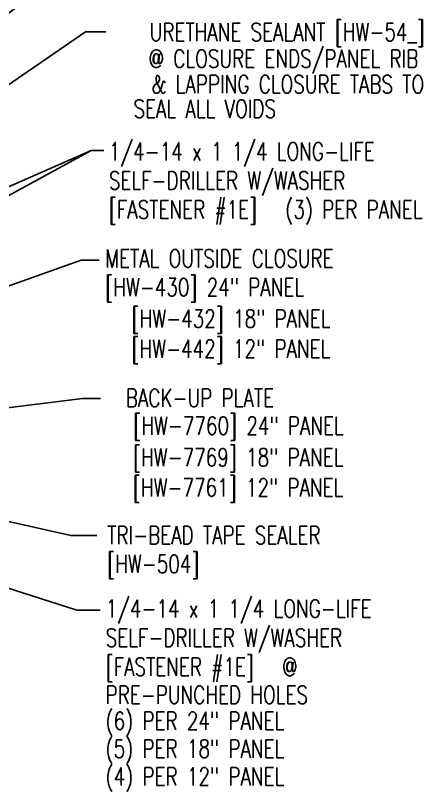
# Model space of a CAD drawing. Header units: inches. Extents: x 5.5 to 41.5, y 10.4 to 41.
# Drawn here: x 33.01 to 41.52, y 14.5 to 30.71 of the extents above; entities that cross this region are included whole.
import ezdxf
from ezdxf.enums import TextEntityAlignment as Align

# ---------------------------------------------------------------- set-up
doc = ezdxf.new("R2010")
doc.units = ezdxf.units.IN
doc.header["$MEASUREMENT"] = 0
doc.layers.add('DIM', color=7, linetype='Continuous')
doc.layers.add('TEXT', color=2, linetype='Continuous')
doc.styles.add('TEXT1', font='ROMANS.shx', dxfattribs={"width": 0.75, "height": 0.375})
doc.dimstyles.new('DETAIL$7', dxfattribs={"dimscale": 4, "dimtxt": 0.09375, "dimasz": 0.125, "dimexe": 0.0625, "dimexo": 0.125, "dimgap": 0.0625, "dimtad": 1, "dimdec": 4, "dimzin": 3, "dimdsep": 46, "dimlunit": 4, "dimtxsty": 'TEXT1', "dimblk": 'ARCHTICK', "dimcen": 0.0625, "dimclrd": 7, "dimclre": 7, "dimclrt": 2, "dimadec": 0, "dimazin": 0, "dimtfac": 0.59375, "dimtdec": 4, "dimtmove": 0, "dimatfit": 3, "dimfxl": 0, "dimfrac": 2, "dimtolj": 1, "dimtzin": 3, "dimarcsym": 0})

# ---------------------------------------------------------------- blocks, each defined once
blk = doc.blocks.new('_ArchTick')
at = {"color": 0, "linetype": 'ByBlock', "const_width": 0.15}
blk.add_lwpolyline([(-0.5, -0.5), (0.5, 0.5)], dxfattribs=at)
blk = doc.blocks.new('FD-F1e')
at = {"layer": 'TEXT', "style": 'TEXT1', "width": 0.75}
for s, p in [('1/4-14 x 1 1/4 LONG-LIFE', (0.0047, -0.0408)), ('SELF-DRILLER W/WASHER', (0.0047, -0.1926)), ('[FASTENER #1E]', (0.0047, -0.3444))]:
    blk.add_text(s, height=0.09375, dxfattribs=at).set_placement(p)
blk.add_attdef('(QUANTITY)', (0.9263, -0.3444), '', height=0.0938, dxfattribs=at)
at = {"layer": 'TEXT', "style": 'TEXT1', "flags": 1}
for tag, p in [('Color', (0.0245, -0.5337)), ('Calc', (0.0245, -0.5337)), ('Opt1', (0.0245, -0.5337)), ('Opt2', (0.0245, -0.5337)), ('Opt3', (0.0245, -0.5337)), ('Description', (0.0245, -0.5337)), ('Multiple', (0.0245, -0.5337)), ('Part', (0.0245, -0.5337)), ('Spare1', (0.0245, -0.7212)), ('Spare2', (0.0245, -0.7212)), ('Spare3', (0.0245, -0.7212)), ('Spare4', (0.0245, -0.7212)), ('Spare5', (0.0245, -0.7212)), ('Spare6', (0.0245, -0.7212)), ('Spare7', (0.0245, -0.7212)), ('Spare8', (0.0245, -0.7212)), ('Spare9', (0.0245, -0.7212)), ('Spare10', (0.0245, -0.7212))]:
    blk.add_attdef(tag, p, '', height=0.0938, dxfattribs=at)
blk = doc.blocks.new('dsc-HW-430')
at = {"layer": 'TEXT', "style": 'TEXT1', "width": 0.75}
for s, p in [('METAL OUTSIDE CLOSURE', (0, 0)), ('[HW-430] 24" PANEL', (0, -0.6))]:
    blk.add_text(s, height=0.375, dxfattribs=at).set_placement(p)
at = {"layer": 'TEXT', "style": 'TEXT1', "flags": 1}
for tag, p in [('COLOR', (0, -1.2)), ('CALC', (0, -1.2)), ('OPT1', (0, -1.2)), ('OPT2', (0, -1.2)), ('OPT3', (0, -1.2)), ('GAGE', (0, -1.2)), ('SHPLN', (0, -1.2)), ('PART', (0, -1.2)), ('DESCRIPTION', (0, -1.2)), ('MULTIPLE', (0, -1.2)), ('SPARE1', (0, -1.8)), ('SPARE2', (0, -1.8)), ('SPARE3', (0, -1.8)), ('SPARE4', (0, -1.8)), ('SPARE5', (0, -1.8)), ('SPARE6', (0, -1.8)), ('SPARE7', (0, -1.8)), ('SPARE8', (0, -1.8)), ('SPARE9', (0, -1.8)), ('SPARE10', (0, -1.8))]:
    blk.add_attdef(tag, p, '', height=0.375, dxfattribs=at)
blk = doc.blocks.new('dsc-HW-504')
at = {"layer": 'TEXT', "style": 'TEXT1', "width": 0.75}
for s, p in [('TRI-BEAD TAPE SEALER', (0, 0)), ('[HW-504]', (0, -0.6))]:
    blk.add_text(s, height=0.375, dxfattribs=at).set_placement(p)
at = {"layer": 'TEXT', "style": 'TEXT1', "flags": 1}
for tag, p in [('COLOR', (0, -1.2)), ('CALC', (0, -1.2)), ('OPT1', (0, -1.2)), ('OPT2', (0, -1.2)), ('OPT3', (0, -1.2)), ('GAGE', (0, -1.2)), ('SHPLN', (0, -1.2)), ('PART', (0, -1.2)), ('DESCRIPTION', (0, -1.2)), ('MULTIPLE', (0, -1.2)), ('SPARE1', (0, -1.8)), ('SPARE2', (0, -1.8)), ('SPARE3', (0, -1.8)), ('SPARE4', (0, -1.8)), ('SPARE5', (0, -1.8)), ('SPARE6', (0, -1.8)), ('SPARE7', (0, -1.8)), ('SPARE8', (0, -1.8)), ('SPARE9', (0, -1.8)), ('SPARE10', (0, -1.8))]:
    blk.add_attdef(tag, p, '', height=0.375, dxfattribs=at)

msp = doc.modelspace()

# ---------------------------------------------------------------- block references
for name, p in [('dsc-HW-430', (34.88643, 25.44947)), ('dsc-HW-504', (34.92787, 19.66547))]:
    msp.add_blockref(name, p)
at = {"layer": 'TEXT', "xscale": 4, "yscale": 4, "zscale": 4}
for p, values in [((34.94501, 27.84856), {'(QUANTITY)': '(3) PER PANEL'}), ((34.87721, 18.2931), {'(QUANTITY)': '@'})]:
    msp.add_blockref('FD-F1e', p, dxfattribs=at).add_auto_attribs(values)

# ---------------------------------------------------------------- texts
at = {"layer": 'TEXT', "style": 'TEXT1', "width": 0.75}
for s, p in [('URETHANE SEALANT [HW-54_]', (41.56486, 30.1809)), ('@ CLOSURE ENDS/PANEL RIB', (41.43178, 29.62468)), ('& LAPPING CLOSURE TABS TO', (41.55359, 29.09035)), ('SEAL ALL VOIDS', (38.45545, 28.57851)), ('[HW-432] 18" PANEL', (39.59616, 24.19081)), ('[HW-442] 12" PANEL', (39.59313, 23.56121)), ('BACK-UP PLATE', (38.41513, 22.53405)), ('[HW-7760] 24" PANEL', (39.87345, 21.9537)), ('[HW-7769] 18" PANEL', (39.86806, 21.29226)), ('[HW-7761] 12" PANEL', (39.86503, 20.66266))]:
    msp.add_text(s, height=0.375, dxfattribs=at).set_placement(p, align=Align.RIGHT)
for s, p in [('PRE-PUNCHED HOLES', (34.8942, 16.32916)), ('(6) PER 24" PANEL', (34.8942, 15.7848)), ('(5) PER 18" PANEL', (34.8942, 15.20318)), ('(4) PER 12" PANEL', (34.8942, 14.62155))]:
    msp.add_text(s, height=0.375, dxfattribs=at).set_placement(p)

# ---------------------------------------------------------------- leaders
at = {"layer": 'DIM'}
for points in [[(25.12404, 25.04087), (34.33495, 31.85219), (34.87038, 31.85219)], [(25.82652, 24.42868), (34.47605, 30.37413), (34.89715, 30.37413)], [(25.52056, 23.92011), (34.58896, 27.8903), (34.62372, 27.8903)], [(25.68455, 23.06466), (34.58896, 27.8903), (34.86038, 27.8903)], [(26.10599, 22.65203), (34.38079, 25.6029), (34.75944, 25.6029)], [(27.29137, 21.80648), (34.41076, 22.71232), (34.78941, 22.71232)], [(25.98253, 21.68329), (34.16808, 19.84486), (34.70964, 19.84486)], [(25.71791, 21.03667), (34.29027, 18.28777), (34.7823, 18.28777)]]:
    msp.add_leader(points, dimstyle='DETAIL$7', dxfattribs=at)

doc.saveas('drawing.dxf')
